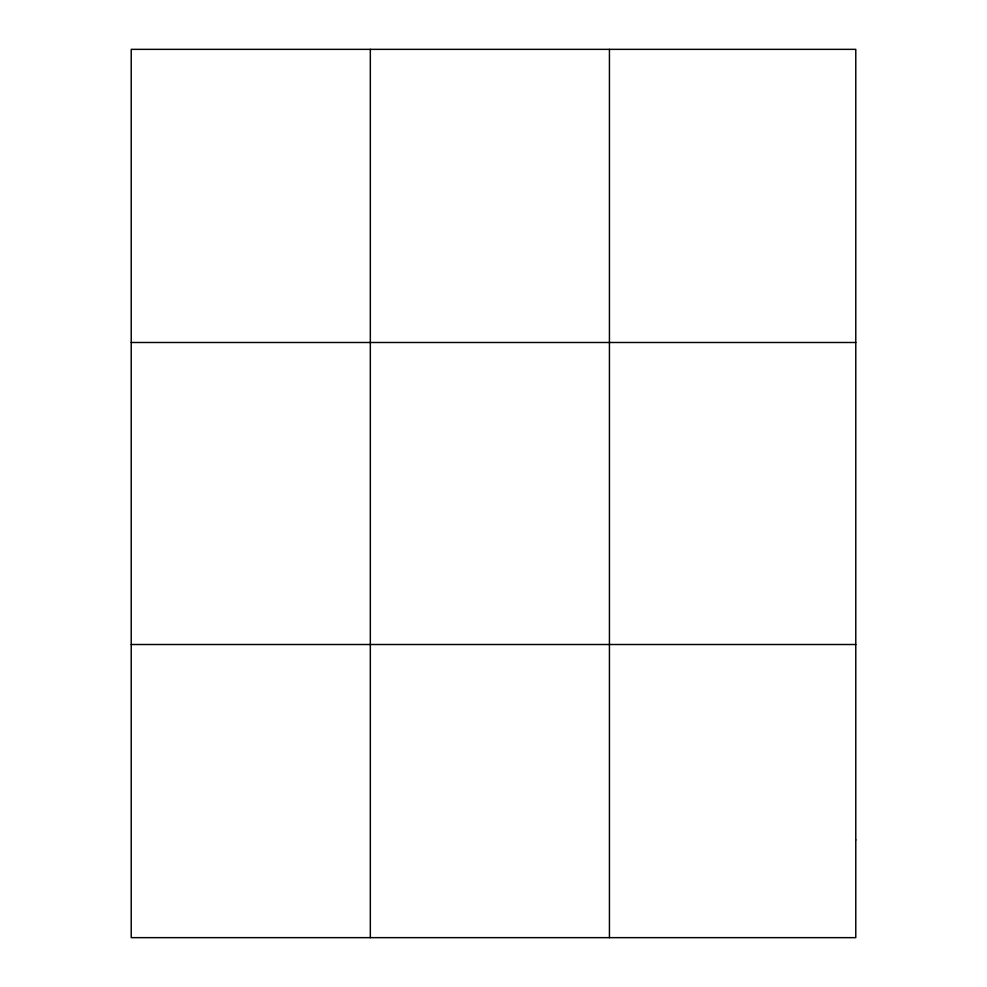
<?xml version="1.0" encoding="UTF-8"?>
<svg xmlns="http://www.w3.org/2000/svg" width="987" height="987" viewBox="0 0 987 987"><rect width="100%" height="100%" fill="white"/><g stroke="black" fill="none" stroke-linecap="round" stroke-linejoin="round"><path stroke-width="1.48" d="M370.322 49.35L370.322 937.65M609.435 49.35L609.435 937.65M131.222 342.489L855.778 342.489M131.222 644.511L855.778 644.511M855.778 839.937L855.778 937.65L131.222 937.65L131.222 49.35L855.778 49.35L855.778 839.937"/></g></svg>
